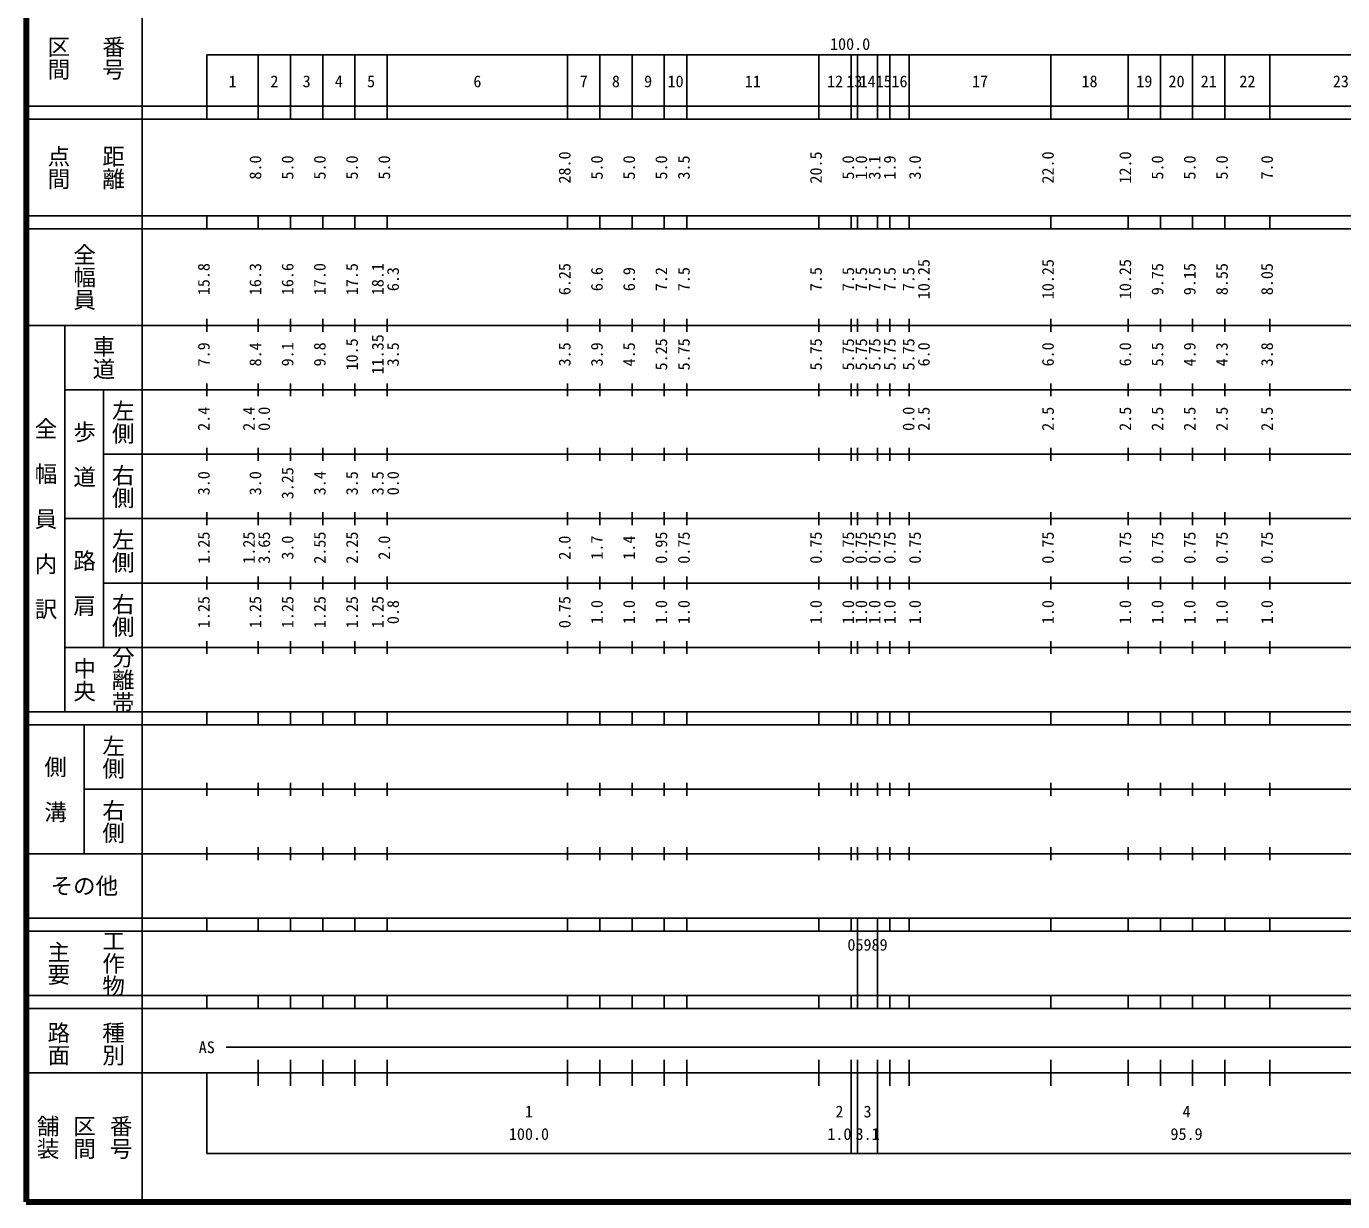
# Model space of a CAD drawing. Units: millimetres on the paper, enlarged 1000 times. Extents: x -26383562 to 680000, y -222580654 to 380000.
# Drawn here: x 40000 to 244280, y 20000 to 202409 of the extents above; entities that cross this region are included whole.
import ezdxf
from ezdxf.enums import TextEntityAlignment as Align

# ---------------------------------------------------------------- set-up
doc = ezdxf.new("R2010")
doc.units = ezdxf.units.MM
doc.header["$LTSCALE"] = 1000
doc.layers.add('M-TTL', color=2, linetype='Continuous', lineweight=140)
doc.layers.add('M-TTL-BAND', color=7, linetype='Continuous', lineweight=25)
doc.styles.add('@ＭＳ ゴシック', font='')
doc.styles.add('ＭＳ ゴシック', font='')
doc.styles.get('@ＭＳ ゴシック').set_extended_font_data('@MS Gothic')
doc.styles.get('ＭＳ ゴシック').set_extended_font_data('MS Gothic')

msp = doc.modelspace()

# ---------------------------------------------------------------- linework, layer by layer
at = {"layer": 'M-TTL'}
for p, q in [((40000, 380000), (40000, 20000)), ((40000, 20000), (680000, 20000))]:
    msp.add_line(p, q, dxfattribs=at)
at = {"layer": 'M-TTL-BAND'}
for p, q in [((58000, 370000), (58000, 20000)), ((68000, 198000), (579000, 198000)), ((68000, 198000), (68000, 188000)), ((76000, 188000), (76000, 198000)), ((81000, 188000), (81000, 198000)), ((86000, 188000), (86000, 198000)), ((91000, 188000), (91000, 198000)), ((96000, 188000), (96000, 198000)), ((124000, 188000), (124000, 198000)), ((129000, 188000), (129000, 198000)), ((134000, 188000), (134000, 198000)), ((139000, 188000), (139000, 198000)), ((142500, 188000), (142500, 198000)), ((163000, 188000), (163000, 198000)), ((168000, 188000), (168000, 198000)), ((169000, 188000), (169000, 198000)), ((172100, 188000), (172100, 198000)), ((174000, 188000), (174000, 198000)), ((177000, 188000), (177000, 198000)), ((199000, 188000), (199000, 198000)), ((211000, 188000), (211000, 198000)), ((216000, 188000), (216000, 198000)), ((221000, 188000), (221000, 198000)), ((226000, 188000), (226000, 198000)), ((233000, 188000), (233000, 198000)), ((40000, 190000), (579000, 190000)), ((40000, 188000), (579000, 188000)), ((40000, 173000), (579000, 173000)), ((68000, 171000), (68000, 173000)), ((76000, 171000), (76000, 173000)), ((81000, 171000), (81000, 173000)), ((86000, 171000), (86000, 173000)), ((91000, 171000), (91000, 173000)), ((96000, 171000), (96000, 173000)), ((124000, 171000), (124000, 173000)), ((129000, 171000), (129000, 173000)), ((134000, 171000), (134000, 173000)), ((139000, 171000), (139000, 173000)), ((142500, 171000), (142500, 173000)), ((163000, 171000), (163000, 173000)), ((168000, 171000), (168000, 173000)), ((169000, 171000), (169000, 173000)), ((172100, 171000), (172100, 173000)), ((174000, 171000), (174000, 173000)), ((177000, 171000), (177000, 173000)), ((199000, 171000), (199000, 173000)), ((211000, 171000), (211000, 173000)), ((216000, 171000), (216000, 173000)), ((221000, 171000), (221000, 173000)), ((226000, 171000), (226000, 173000)), ((233000, 171000), (233000, 173000)), ((40000, 171000), (579000, 171000)), ((40000, 156000), (579000, 156000)), ((46000, 96000), (46000, 156000)), ((68000, 155000), (68000, 157000)), ((76000, 155000), (76000, 157000)), ((81000, 155000), (81000, 157000)), ((86000, 155000), (86000, 157000)), ((91000, 155000), (91000, 157000)), ((96000, 155000), (96000, 157000)), ((124000, 155000), (124000, 157000)), ((129000, 155000), (129000, 157000)), ((134000, 155000), (134000, 157000)), ((139000, 155000), (139000, 157000)), ((142500, 155000), (142500, 157000)), ((163000, 155000), (163000, 157000)), ((168000, 155000), (168000, 157000)), ((169000, 155000), (169000, 157000)), ((172100, 155000), (172100, 157000)), ((174000, 155000), (174000, 157000)), ((177000, 155000), (177000, 157000)), ((199000, 155000), (199000, 157000)), ((211000, 155000), (211000, 157000)), ((216000, 155000), (216000, 157000)), ((221000, 155000), (221000, 157000)), ((226000, 155000), (226000, 157000)), ((233000, 155000), (233000, 157000)), ((46000, 146000), (579000, 146000)), ((52000, 146000), (52000, 106000)), ((68000, 145000), (68000, 147000)), ((76000, 145000), (76000, 147000)), ((81000, 145000), (81000, 147000)), ((86000, 145000), (86000, 147000)), ((91000, 145000), (91000, 147000)), ((96000, 145000), (96000, 147000)), ((124000, 145000), (124000, 147000)), ((129000, 145000), (129000, 147000)), ((134000, 145000), (134000, 147000)), ((139000, 145000), (139000, 147000)), ((142500, 145000), (142500, 147000)), ((163000, 145000), (163000, 147000)), ((168000, 145000), (168000, 147000)), ((169000, 145000), (169000, 147000)), ((172100, 145000), (172100, 147000)), ((174000, 145000), (174000, 147000)), ((177000, 145000), (177000, 147000)), ((199000, 145000), (199000, 147000)), ((211000, 145000), (211000, 147000)), ((216000, 145000), (216000, 147000)), ((221000, 145000), (221000, 147000)), ((226000, 145000), (226000, 147000)), ((233000, 145000), (233000, 147000)), ((68000, 135000), (68000, 137000)), ((76000, 135000), (76000, 137000)), ((81000, 135000), (81000, 137000)), ((86000, 135000), (86000, 137000)), ((91000, 135000), (91000, 137000)), ((96000, 135000), (96000, 137000)), ((124000, 135000), (124000, 137000)), ((129000, 135000), (129000, 137000)), ((134000, 135000), (134000, 137000)), ((139000, 135000), (139000, 137000)), ((142500, 135000), (142500, 137000)), ((163000, 135000), (163000, 137000)), ((168000, 135000), (168000, 137000)), ((169000, 135000), (169000, 137000)), ((172100, 135000), (172100, 137000)), ((174000, 135000), (174000, 137000)), ((177000, 135000), (177000, 137000)), ((199000, 135000), (199000, 137000)), ((211000, 135000), (211000, 137000)), ((216000, 135000), (216000, 137000)), ((221000, 135000), (221000, 137000)), ((226000, 135000), (226000, 137000)), ((233000, 135000), (233000, 137000)), ((52000, 136000), (579000, 136000)), ((68000, 125000), (68000, 127000)), ((76000, 125000), (76000, 127000)), ((81000, 125000), (81000, 127000)), ((86000, 125000), (86000, 127000)), ((91000, 125000), (91000, 127000)), ((96000, 125000), (96000, 127000)), ((124000, 125000), (124000, 127000)), ((129000, 125000), (129000, 127000)), ((134000, 125000), (134000, 127000)), ((139000, 125000), (139000, 127000)), ((142500, 125000), (142500, 127000)), ((163000, 125000), (163000, 127000)), ((168000, 125000), (168000, 127000)), ((169000, 125000), (169000, 127000)), ((172100, 125000), (172100, 127000)), ((174000, 125000), (174000, 127000)), ((177000, 125000), (177000, 127000)), ((199000, 125000), (199000, 127000)), ((211000, 125000), (211000, 127000)), ((216000, 125000), (216000, 127000)), ((221000, 125000), (221000, 127000)), ((226000, 125000), (226000, 127000)), ((233000, 125000), (233000, 127000)), ((46000, 126000), (579000, 126000)), ((68000, 115000), (68000, 117000)), ((76000, 115000), (76000, 117000)), ((81000, 115000), (81000, 117000)), ((86000, 115000), (86000, 117000)), ((91000, 115000), (91000, 117000)), ((96000, 115000), (96000, 117000)), ((124000, 115000), (124000, 117000)), ((129000, 115000), (129000, 117000)), ((134000, 115000), (134000, 117000)), ((139000, 115000), (139000, 117000)), ((142500, 115000), (142500, 117000)), ((163000, 115000), (163000, 117000)), ((168000, 115000), (168000, 117000)), ((169000, 115000), (169000, 117000)), ((172100, 115000), (172100, 117000)), ((174000, 115000), (174000, 117000)), ((177000, 115000), (177000, 117000)), ((199000, 115000), (199000, 117000)), ((211000, 115000), (211000, 117000)), ((216000, 115000), (216000, 117000)), ((221000, 115000), (221000, 117000)), ((226000, 115000), (226000, 117000)), ((233000, 115000), (233000, 117000)), ((52000, 116000), (579000, 116000)), ((68000, 105000), (68000, 107000)), ((76000, 105000), (76000, 107000)), ((81000, 105000), (81000, 107000)), ((86000, 105000), (86000, 107000)), ((91000, 105000), (91000, 107000)), ((96000, 105000), (96000, 107000)), ((124000, 105000), (124000, 107000)), ((129000, 105000), (129000, 107000)), ((134000, 105000), (134000, 107000)), ((139000, 105000), (139000, 107000)), ((142500, 105000), (142500, 107000)), ((163000, 105000), (163000, 107000)), ((168000, 105000), (168000, 107000)), ((169000, 105000), (169000, 107000)), ((172100, 105000), (172100, 107000)), ((174000, 105000), (174000, 107000)), ((177000, 105000), (177000, 107000)), ((199000, 105000), (199000, 107000)), ((211000, 105000), (211000, 107000)), ((216000, 105000), (216000, 107000)), ((221000, 105000), (221000, 107000)), ((226000, 105000), (226000, 107000)), ((233000, 105000), (233000, 107000)), ((46000, 106000), (579000, 106000)), ((40000, 96000), (579000, 96000)), ((40000, 94000), (579000, 94000)), ((49000, 94000), (49000, 74000)), ((68000, 94000), (68000, 96000)), ((76000, 94000), (76000, 96000)), ((81000, 94000), (81000, 96000)), ((86000, 94000), (86000, 96000)), ((91000, 94000), (91000, 96000)), ((96000, 94000), (96000, 96000)), ((124000, 94000), (124000, 96000)), ((129000, 94000), (129000, 96000)), ((134000, 94000), (134000, 96000)), ((139000, 94000), (139000, 96000)), ((142500, 94000), (142500, 96000)), ((163000, 94000), (163000, 96000)), ((168000, 94000), (168000, 96000)), ((169000, 94000), (169000, 96000)), ((172100, 94000), (172100, 96000)), ((174000, 94000), (174000, 96000)), ((177000, 94000), (177000, 96000)), ((199000, 94000), (199000, 96000)), ((211000, 94000), (211000, 96000)), ((216000, 94000), (216000, 96000)), ((221000, 94000), (221000, 96000)), ((226000, 94000), (226000, 96000)), ((233000, 94000), (233000, 96000)), ((49000, 84000), (579000, 84000)), ((68000, 83000), (68000, 85000)), ((76000, 83000), (76000, 85000)), ((81000, 83000), (81000, 85000)), ((86000, 83000), (86000, 85000)), ((91000, 83000), (91000, 85000)), ((96000, 83000), (96000, 85000)), ((124000, 83000), (124000, 85000)), ((129000, 83000), (129000, 85000)), ((134000, 83000), (134000, 85000)), ((139000, 83000), (139000, 85000)), ((142500, 83000), (142500, 85000)), ((163000, 83000), (163000, 85000)), ((168000, 83000), (168000, 85000)), ((169000, 83000), (169000, 85000)), ((172100, 83000), (172100, 85000)), ((174000, 83000), (174000, 85000)), ((177000, 83000), (177000, 85000)), ((199000, 83000), (199000, 85000)), ((211000, 83000), (211000, 85000)), ((216000, 83000), (216000, 85000)), ((221000, 83000), (221000, 85000)), ((226000, 83000), (226000, 85000)), ((233000, 83000), (233000, 85000)), ((40000, 74000), (579000, 74000)), ((68000, 73000), (68000, 75000)), ((76000, 73000), (76000, 75000)), ((81000, 73000), (81000, 75000)), ((86000, 73000), (86000, 75000)), ((91000, 73000), (91000, 75000)), ((96000, 73000), (96000, 75000)), ((124000, 73000), (124000, 75000)), ((129000, 73000), (129000, 75000)), ((134000, 73000), (134000, 75000)), ((139000, 73000), (139000, 75000)), ((142500, 73000), (142500, 75000)), ((163000, 73000), (163000, 75000)), ((168000, 73000), (168000, 75000)), ((169000, 73000), (169000, 75000)), ((172100, 73000), (172100, 75000)), ((174000, 73000), (174000, 75000)), ((177000, 73000), (177000, 75000)), ((199000, 73000), (199000, 75000)), ((211000, 73000), (211000, 75000)), ((216000, 73000), (216000, 75000)), ((221000, 73000), (221000, 75000)), ((226000, 73000), (226000, 75000)), ((233000, 73000), (233000, 75000)), ((40000, 64000), (579000, 64000)), ((68000, 62000), (68000, 64000)), ((76000, 62000), (76000, 64000)), ((81000, 62000), (81000, 64000)), ((86000, 62000), (86000, 64000)), ((91000, 62000), (91000, 64000)), ((96000, 62000), (96000, 64000)), ((124000, 62000), (124000, 64000)), ((129000, 62000), (129000, 64000)), ((134000, 62000), (134000, 64000)), ((139000, 62000), (139000, 64000)), ((142500, 62000), (142500, 64000)), ((163000, 62000), (163000, 64000)), ((168000, 62000), (168000, 64000)), ((169000, 62000), (169000, 64000)), ((172100, 62000), (172100, 64000)), ((174000, 62000), (174000, 64000)), ((177000, 62000), (177000, 64000)), ((199000, 62000), (199000, 64000)), ((211000, 62000), (211000, 64000)), ((216000, 62000), (216000, 64000)), ((221000, 62000), (221000, 64000)), ((226000, 62000), (226000, 64000)), ((233000, 62000), (233000, 64000)), ((40000, 62000), (579000, 62000)), ((169000, 52000), (169000, 62000)), ((172100, 52000), (172100, 62000)), ((40000, 52000), (579000, 52000)), ((68000, 50000), (68000, 52000)), ((76000, 50000), (76000, 52000)), ((81000, 50000), (81000, 52000)), ((86000, 50000), (86000, 52000)), ((91000, 50000), (91000, 52000)), ((96000, 50000), (96000, 52000)), ((124000, 50000), (124000, 52000)), ((129000, 50000), (129000, 52000)), ((134000, 50000), (134000, 52000)), ((139000, 50000), (139000, 52000)), ((142500, 50000), (142500, 52000)), ((163000, 50000), (163000, 52000)), ((168000, 50000), (168000, 52000)), ((169000, 50000), (169000, 52000)), ((172100, 50000), (172100, 52000)), ((174000, 50000), (174000, 52000)), ((177000, 50000), (177000, 52000)), ((199000, 50000), (199000, 52000)), ((211000, 50000), (211000, 52000)), ((216000, 50000), (216000, 52000)), ((221000, 50000), (221000, 52000)), ((226000, 50000), (226000, 52000)), ((233000, 50000), (233000, 52000)), ((40000, 50000), (579000, 50000)), ((71000, 44000), (375000, 44000)), ((76000, 38000), (76000, 42000)), ((81000, 38000), (81000, 42000)), ((86000, 38000), (86000, 42000)), ((91000, 38000), (91000, 42000)), ((96000, 38000), (96000, 42000)), ((124000, 38000), (124000, 42000)), ((129000, 38000), (129000, 42000)), ((134000, 38000), (134000, 42000)), ((139000, 38000), (139000, 42000)), ((142500, 38000), (142500, 42000)), ((163000, 38000), (163000, 42000)), ((168000, 27500), (168000, 42000)), ((169000, 27500), (169000, 42000)), ((172100, 27500), (172100, 42000)), ((174000, 38000), (174000, 42000)), ((177000, 38000), (177000, 42000)), ((199000, 38000), (199000, 42000)), ((211000, 38000), (211000, 42000)), ((216000, 38000), (216000, 42000)), ((221000, 38000), (221000, 42000)), ((226000, 38000), (226000, 42000)), ((233000, 38000), (233000, 42000)), ((40000, 40000), (579000, 40000)), ((68000, 40000), (68000, 27500)), ((68000, 27500), (579000, 27500))]:
    msp.add_line(p, q, dxfattribs=at)

# ---------------------------------------------------------------- texts
at = {"layer": 'M-TTL-BAND', "style": '@ＭＳ ゴシック'}
for s, p in [('区間', (45000, 197500)), ('番号', (53500, 197500)), ('点間', (45000, 180500)), ('距離', (53500, 180500)), ('全幅員', (49000, 163500)), ('車道', (52000, 151000)), ('左側', (55000, 141000)), ('全\u3000幅\u3000員\u3000内\u3000訳', (43000, 126000)), ('歩\u3000道', (49000, 136000)), ('右側', (55000, 131000)), ('左側', (55000, 121000)), ('路\u3000肩', (49000, 116000)), ('右側', (55000, 111000)), ('中央', (49000, 101000)), ('分離帯', (55000, 101000)), ('左側', (53500, 89000)), ('側\u3000溝', (44500, 84000)), ('右側', (53500, 79000)), ('工作物', (53500, 57000)), ('主要', (45000, 57000)), ('路面', (45000, 44500)), ('種別', (53500, 44500)), ('舗装', (43333, 30000)), ('区間', (49000, 30000)), ('番号', (54667, 30000))]:
    msp.add_text(s, height=2566, rotation=270, dxfattribs=at).set_placement(p, align=Align.MIDDLE_CENTER)
at = {"layer": 'M-TTL-BAND', "style": 'ＭＳ ゴシック'}
for s, p in [('100.0', (167844, 198195)), ('1', (72000, 192405)), ('2', (78500, 192405)), ('3', (83500, 192405)), ('4', (88500, 192405)), ('5', (93500, 192405)), ('6', (110000, 192405)), ('7', (126500, 192405)), ('8', (131500, 192405)), ('9', (136500, 192405)), ('10', (140750, 192405)), ('11', (152750, 192405)), ('12', (165500, 192405)), ('13', (168500, 192405)), ('14', (170550, 192405)), ('15', (173050, 192405)), ('16', (175500, 192405)), ('17', (188000, 192405)), ('18', (205000, 192405)), ('19', (213500, 192405)), ('20', (218500, 192405)), ('21', (223500, 192405)), ('22', (229500, 192405)), ('23', (244000, 192405)), ('AS', (68000, 42500)), ('1', (118000, 32523)), ('2', (166184, 32523)), ('3', (170550, 32523)), ('4', (220050, 32523)), ('100.0', (118000, 29033)), ('1.0', (166184, 29033)), ('3.1', (170550, 29033)), ('95.9', (220050, 29033))]:
    msp.add_text(s, height=1833, dxfattribs=at).set_placement(p, align=Align.BOTTOM_CENTER)
for s, p in [('8.0', (77000, 180500)), ('5.0', (82000, 180500)), ('5.0', (87000, 180500)), ('5.0', (92000, 180500)), ('5.0', (97000, 180500)), ('28.0', (125000, 180500)), ('5.0', (130000, 180500)), ('5.0', (135000, 180500)), ('5.0', (140000, 180500)), ('3.5', (143500, 180500)), ('20.5', (164000, 180500)), ('5.0', (169000, 180500)), ('1.0', (171027, 180500)), ('3.1', (173100, 180500)), ('1.9', (175456, 180500)), ('3.0', (179368, 180500)), ('22.0', (200000, 180500)), ('12.0', (212000, 180500)), ('5.0', (217000, 180500)), ('5.0', (222000, 180500)), ('5.0', (227000, 180500)), ('7.0', (234000, 180500)), ('15.8', (69000, 163174)), ('16.3', (77000, 163174)), ('16.6', (82000, 163174)), ('17.0', (87000, 163174)), ('17.5', (92000, 163174)), ('18.1', (96000, 163174)), ('6.25', (125000, 163174)), ('10.25', (180738, 163174)), ('10.25', (200000, 163174)), ('10.25', (212000, 163174)), ('9.75', (217000, 163174)), ('9.15', (222000, 163174)), ('8.55', (227000, 163174)), ('8.05', (234000, 163174)), ('6.3', (98370, 163174)), ('6.6', (130000, 163174)), ('6.9', (135000, 163174)), ('7.2', (140000, 163174)), ('7.5', (143500, 163174)), ('7.5', (164000, 163174)), ('7.5', (169000, 163174)), ('7.5', (171027, 163174)), ('7.5', (173100, 163174)), ('7.5', (175456, 163174)), ('7.5', (178368, 163174)), ('7.9', (69000, 151500)), ('8.4', (77000, 151500)), ('9.1', (82000, 151500)), ('9.8', (87000, 151500)), ('10.5', (92000, 151500)), ('11.35', (96000, 151500)), ('3.5', (98370, 151500)), ('3.5', (125000, 151500)), ('3.9', (130000, 151500)), ('4.5', (135000, 151500)), ('5.25', (140000, 151500)), ('5.75', (143500, 151500)), ('5.75', (164000, 151500)), ('5.75', (169000, 151500)), ('5.75', (171027, 151500)), ('5.75', (173100, 151500)), ('5.75', (175456, 151500)), ('5.75', (178368, 151500)), ('6.0', (180738, 151500)), ('6.0', (200000, 151500)), ('6.0', (212000, 151500)), ('5.5', (217000, 151500)), ('4.9', (222000, 151500)), ('4.3', (227000, 151500)), ('3.8', (234000, 151500)), ('2.4', (69000, 141500)), ('2.4', (76000, 141500)), ('0.0', (78370, 141500)), ('0.0', (178368, 141500)), ('2.5', (180738, 141500)), ('2.5', (200000, 141500)), ('2.5', (212000, 141500)), ('2.5', (217000, 141500)), ('2.5', (222000, 141500)), ('2.5', (227000, 141500)), ('2.5', (234000, 141500)), ('3.0', (69000, 131500)), ('3.0', (77000, 131500)), ('3.25', (82000, 131500)), ('3.4', (87000, 131500)), ('3.5', (92000, 131500)), ('3.5', (96000, 131500)), ('0.0', (98370, 131500)), ('1.25', (69000, 121500)), ('1.25', (76000, 121500)), ('3.65', (78370, 121500)), ('3.0', (82000, 121500)), ('2.55', (87000, 121500)), ('2.25', (92000, 121500)), ('2.0', (97000, 121500)), ('2.0', (125000, 121500)), ('1.7', (130000, 121500)), ('1.4', (135000, 121500)), ('0.95', (140000, 121500)), ('0.75', (143500, 121500)), ('0.75', (164000, 121500)), ('0.75', (169000, 121500)), ('0.75', (171027, 121500)), ('0.75', (173100, 121500)), ('0.75', (175456, 121500)), ('0.75', (179368, 121500)), ('0.75', (200000, 121500)), ('0.75', (212000, 121500)), ('0.75', (217000, 121500)), ('0.75', (222000, 121500)), ('0.75', (227000, 121500)), ('0.75', (234000, 121500)), ('1.25', (69000, 111500)), ('1.25', (77000, 111500)), ('1.25', (82000, 111500)), ('1.25', (87000, 111500)), ('1.25', (92000, 111500)), ('1.25', (96000, 111500)), ('0.8', (98370, 111500)), ('0.75', (125000, 111500)), ('1.0', (130000, 111500)), ('1.0', (135000, 111500)), ('1.0', (140000, 111500)), ('1.0', (143500, 111500)), ('1.0', (164000, 111500)), ('1.0', (169000, 111500)), ('1.0', (171027, 111500)), ('1.0', (173100, 111500)), ('1.0', (175456, 111500)), ('1.0', (179368, 111500)), ('1.0', (200000, 111500)), ('1.0', (212000, 111500)), ('1.0', (217000, 111500)), ('1.0', (222000, 111500)), ('1.0', (227000, 111500)), ('1.0', (234000, 111500))]:
    msp.add_text(s, height=1833, rotation=90, dxfattribs=at).set_placement(p, align=Align.BOTTOM_CENTER)
msp.add_text('その他', height=2566, dxfattribs=at).set_placement((49000, 69000), align=Align.MIDDLE_CENTER)
msp.add_text('05989', height=1833, dxfattribs=at).set_placement((167425, 58405), align=Align.BOTTOM_LEFT)

doc.saveas('drawing.dxf')
